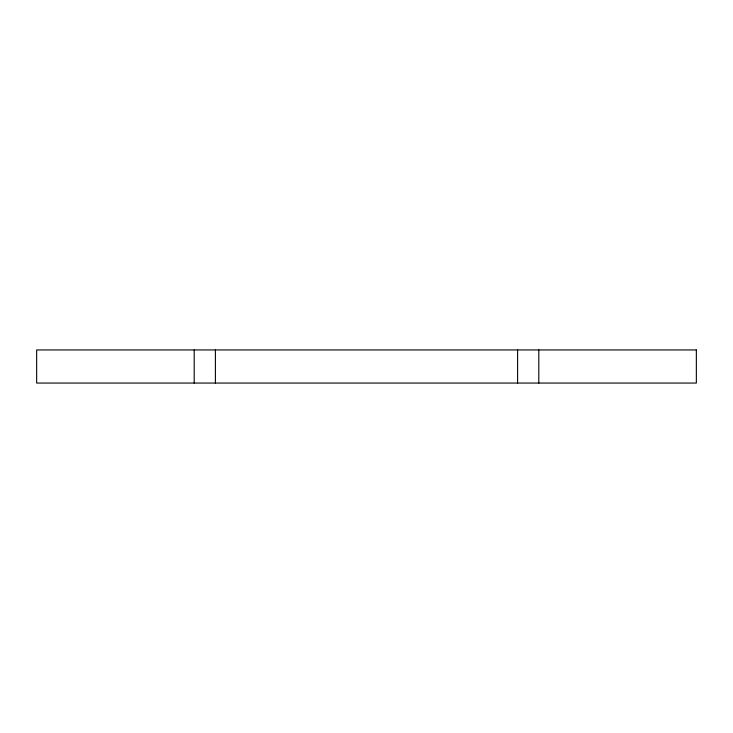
<?xml version="1.0" encoding="UTF-8"?>
<svg xmlns="http://www.w3.org/2000/svg" width="733" height="733" viewBox="0 0 733 733"><rect width="100%" height="100%" fill="white"/><g stroke="black" fill="none" stroke-linecap="round" stroke-linejoin="round"><path stroke-width="1.1" d="M538.801 349.943L538.801 383.057M517.599 349.943L517.599 383.057M215.401 349.943L215.401 383.057M194.199 349.943L194.199 383.057M696.35 349.943L36.65 349.943L36.65 383.057L696.35 383.057L696.35 349.943"/></g></svg>
